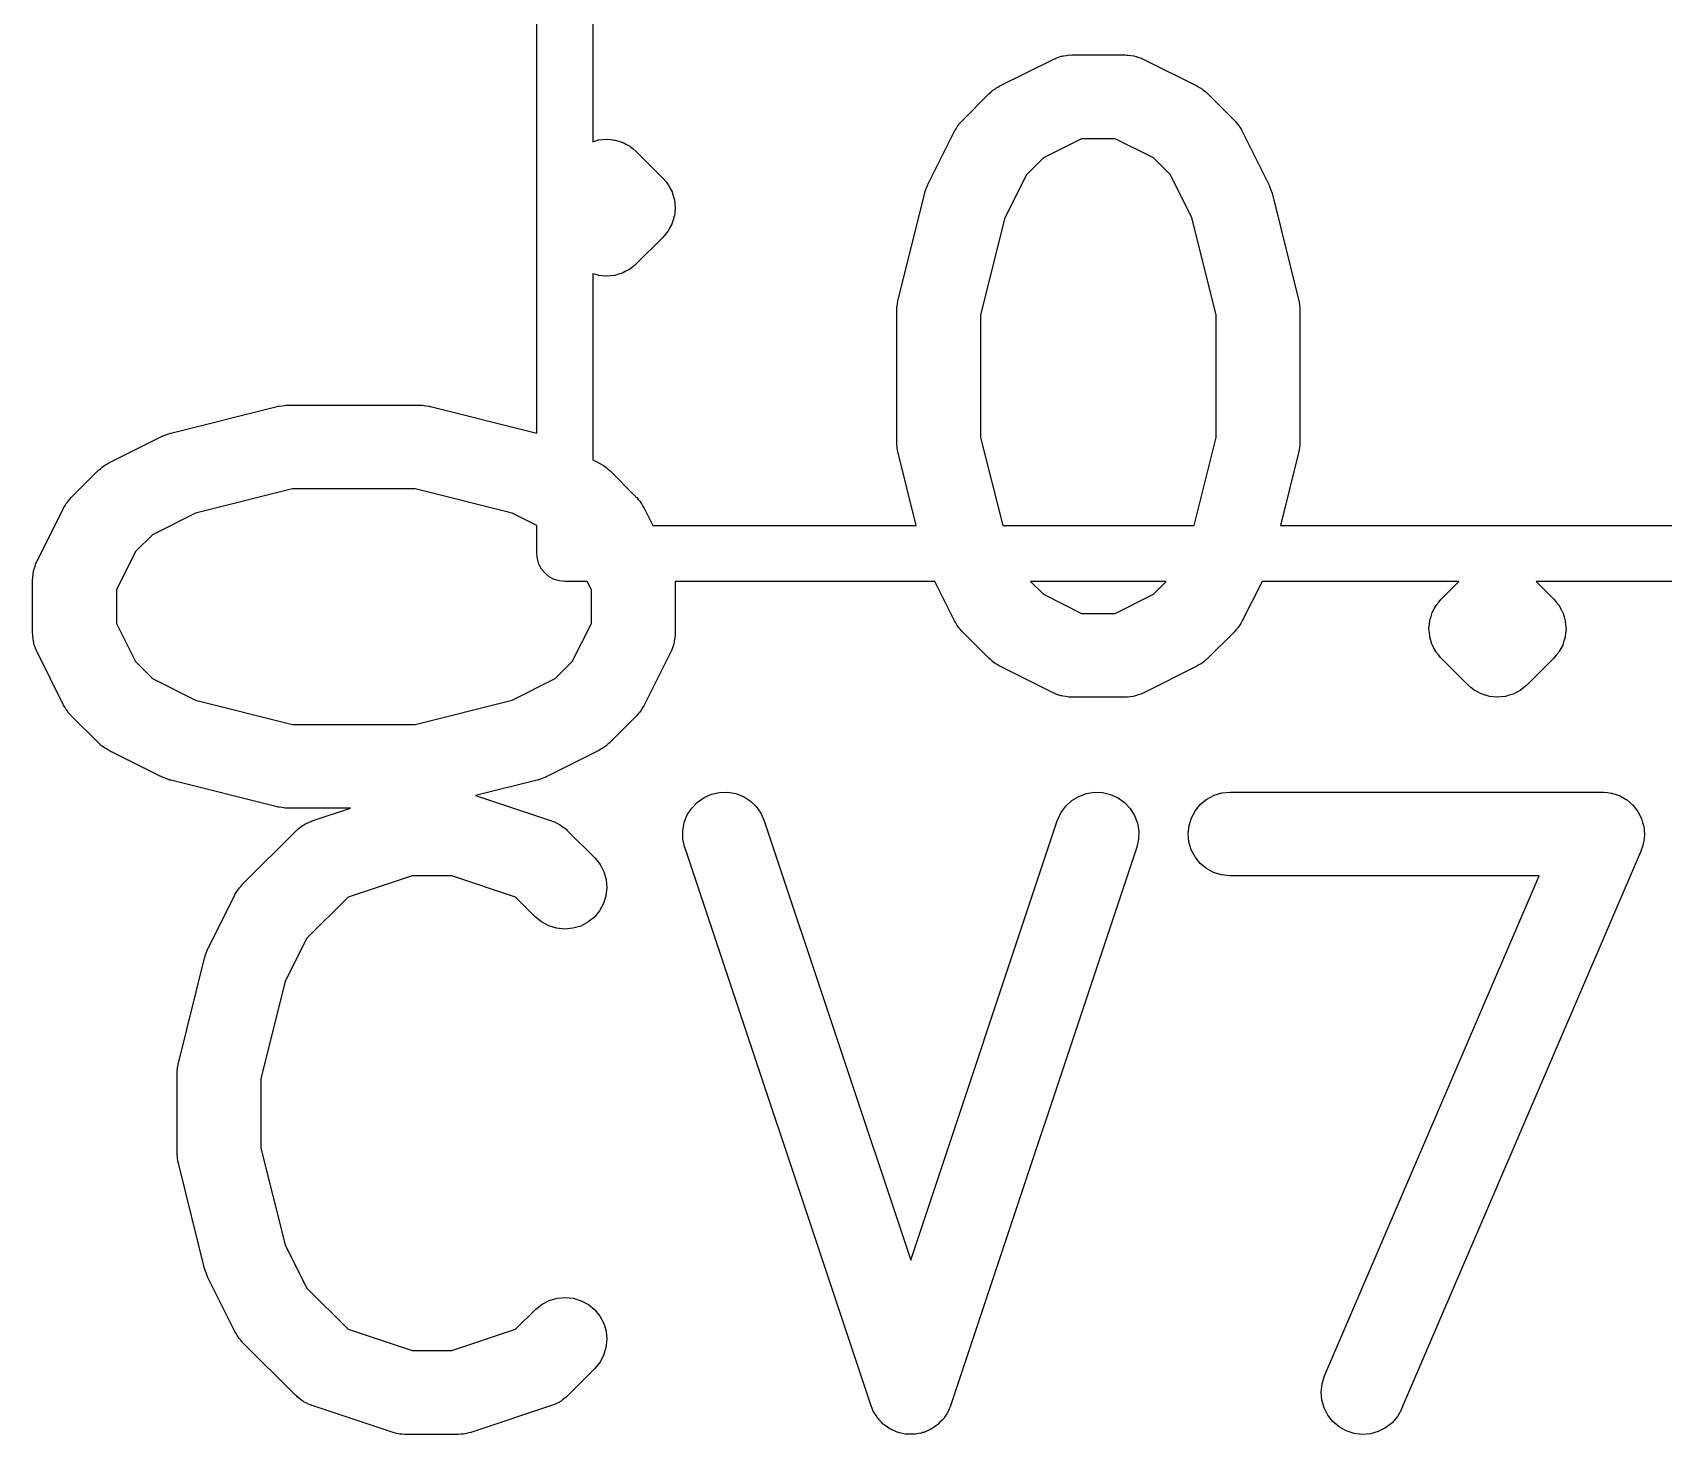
# Model space of a CAD drawing. Extents: x 39.2 to 71.6, y -130.1 to -60.
# Drawn here: x 46.547 to 49.466, y -82.577 to -80.067 of the extents above; entities that cross this region are included whole.
import ezdxf

# ---------------------------------------------------------------- set-up
doc = ezdxf.new("R2010")
doc.units = 0
doc.layers.add('BLACK', color=7, linetype='CONTINUOUS')

msp = doc.modelspace()

# ---------------------------------------------------------------- linework, layer by layer
at = {"layer": 'BLACK', "linetype": 'CONTINUOUS'}
for p, q in [((47.45, -80.7844), (47.45, -79.7417)), ((47.55, -79.9709), (47.55, -80.2628)), ((48.3745, -80.1148), (48.3766, -80.1141)), ((48.3766, -80.1141), (48.3786, -80.113)), ((48.3786, -80.113), (48.3835, -80.1116)), ((48.3835, -80.1116), (48.3883, -80.1098)), ((48.3883, -80.1098), (48.3905, -80.1094)), ((48.3905, -80.1094), (48.3926, -80.1088)), ((48.3926, -80.1088), (48.3977, -80.1083)), ((48.3977, -80.1083), (48.4027, -80.1075)), ((48.4027, -80.1075), (48.4049, -80.1076)), ((48.4049, -80.1076), (48.4071, -80.1074)), ((48.4071, -80.1074), (48.5024, -80.1074)), ((48.5024, -80.1074), (48.5034, -80.1074)), ((48.5034, -80.1074), (48.5056, -80.1076)), ((48.5056, -80.1076), (48.5078, -80.1076)), ((48.5078, -80.1076), (48.5129, -80.1084)), ((48.5129, -80.1084), (48.518, -80.109)), ((48.518, -80.109), (48.5201, -80.1097)), ((48.5201, -80.1097), (48.5223, -80.1101)), ((48.5223, -80.1101), (48.527, -80.1119)), ((48.527, -80.1119), (48.5319, -80.1134)), ((48.5319, -80.1134), (48.5339, -80.1145)), ((48.2784, -80.1629), (48.3736, -80.1153)), ((48.3736, -80.1153), (48.3745, -80.1148)), ((48.5339, -80.1145), (48.5359, -80.1153)), ((48.5359, -80.1153), (48.6312, -80.1629)), ((48.2629, -80.1736), (48.266, -80.1707)), ((48.266, -80.1707), (48.2686, -80.169)), ((48.2686, -80.169), (48.2711, -80.1671)), ((48.2711, -80.1671), (48.2748, -80.1652)), ((48.2748, -80.1652), (48.2784, -80.1629)), ((48.6312, -80.1629), (48.6321, -80.1634)), ((48.6321, -80.1634), (48.6356, -80.1657)), ((48.6356, -80.1657), (48.6393, -80.1677)), ((48.6393, -80.1677), (48.6418, -80.1697)), ((48.6418, -80.1697), (48.6444, -80.1714)), ((48.6444, -80.1714), (48.6474, -80.1743)), ((48.2113, -80.2246), (48.2589, -80.177)), ((48.2589, -80.177), (48.2596, -80.1762)), ((48.2596, -80.1762), (48.2629, -80.1736)), ((48.6474, -80.1743), (48.6507, -80.177)), ((48.6507, -80.177), (48.6983, -80.2246)), ((48.2039, -80.2335), (48.2056, -80.2309)), ((48.2056, -80.2309), (48.2086, -80.2278)), ((48.2086, -80.2278), (48.2113, -80.2246)), ((48.6983, -80.2246), (48.699, -80.2253)), ((48.699, -80.2253), (48.7016, -80.2286)), ((48.7016, -80.2286), (48.7045, -80.2317)), ((47.5537, -80.2617), (47.5604, -80.2597)), ((47.5604, -80.2597), (47.5607, -80.2597)), ((47.5607, -80.2597), (47.561, -80.2596)), ((47.561, -80.2596), (47.568, -80.259)), ((47.568, -80.259), (47.575, -80.2583)), ((47.575, -80.2583), (47.5753, -80.2584)), ((47.5753, -80.2584), (47.5755, -80.2583)), ((47.5755, -80.2583), (47.5824, -80.2591)), ((47.5824, -80.2591), (47.5896, -80.2598)), ((47.5896, -80.2598), (47.5898, -80.2599)), ((47.5898, -80.2599), (47.5901, -80.2599)), ((47.5901, -80.2599), (47.5967, -80.262)), ((48.1496, -80.3393), (48.1972, -80.2441)), ((48.1972, -80.2441), (48.1977, -80.2431)), ((48.1977, -80.2431), (48.2, -80.2396)), ((48.2, -80.2396), (48.202, -80.2359)), ((48.202, -80.2359), (48.2039, -80.2335)), ((48.4248, -80.2574), (48.3563, -80.2916)), ((48.4847, -80.2574), (48.4248, -80.2574)), ((48.5532, -80.2916), (48.4847, -80.2574)), ((48.7045, -80.2317), (48.7062, -80.2343)), ((48.7062, -80.2343), (48.7081, -80.2368)), ((48.7081, -80.2368), (48.7101, -80.2405)), ((48.7101, -80.2405), (48.7123, -80.2441)), ((48.7123, -80.2441), (48.7599, -80.3393)), ((47.55, -80.2628), (47.5537, -80.2617)), ((47.5967, -80.262), (47.6036, -80.2641)), ((47.6036, -80.2641), (47.6038, -80.2642)), ((47.6038, -80.2642), (47.6041, -80.2643)), ((47.6041, -80.2643), (47.6102, -80.2676)), ((47.6102, -80.2676), (47.6165, -80.271)), ((47.6165, -80.271), (47.6167, -80.2712)), ((47.6167, -80.2712), (47.6169, -80.2713)), ((47.6169, -80.2713), (47.6223, -80.2758)), ((47.6223, -80.2758), (47.6278, -80.2803)), ((47.6278, -80.2803), (47.6754, -80.3279)), ((48.3563, -80.2916), (48.3259, -80.322)), ((48.5836, -80.322), (48.5532, -80.2916)), ((47.6754, -80.3279), (47.6758, -80.3283)), ((47.6758, -80.3283), (47.6758, -80.3283)), ((47.6758, -80.3283), (47.6758, -80.3283)), ((47.6758, -80.3283), (47.676, -80.3285)), ((47.676, -80.3285), (47.676, -80.3285)), ((47.676, -80.3285), (47.676, -80.3285)), ((47.676, -80.3285), (47.6761, -80.3287)), ((47.6761, -80.3287), (47.6806, -80.3342)), ((47.6806, -80.3342), (47.685, -80.3397)), ((47.685, -80.3397), (47.6851, -80.3398)), ((47.6851, -80.3398), (47.6851, -80.3399)), ((47.6851, -80.3399), (47.6852, -80.34)), ((47.6852, -80.34), (47.6853, -80.3401)), ((47.6853, -80.3401), (47.6885, -80.3464)), ((47.6885, -80.3464), (47.6918, -80.3526)), ((48.1443, -80.353), (48.1468, -80.3465)), ((48.1468, -80.3465), (48.1493, -80.3399)), ((48.1493, -80.3399), (48.1495, -80.3396)), ((48.1495, -80.3396), (48.1496, -80.3393)), ((48.3259, -80.322), (48.2874, -80.399)), ((48.6221, -80.399), (48.5836, -80.322)), ((48.7599, -80.3393), (48.7604, -80.3403)), ((48.7604, -80.3403), (48.7605, -80.3406)), ((48.7605, -80.3406), (48.7607, -80.3409)), ((48.7607, -80.3409), (48.7631, -80.3475)), ((48.7631, -80.3475), (48.7654, -80.354)), ((47.6918, -80.3526), (47.6919, -80.3527)), ((47.6919, -80.3527), (47.6919, -80.3529)), ((47.6919, -80.3529), (47.692, -80.353)), ((47.692, -80.353), (47.692, -80.3531)), ((47.692, -80.3531), (47.694, -80.3599)), ((47.694, -80.3599), (47.696, -80.3666)), ((47.696, -80.3666), (47.696, -80.3668)), ((47.696, -80.3668), (47.6961, -80.3669)), ((47.6961, -80.3669), (47.6961, -80.367)), ((47.6961, -80.367), (47.6961, -80.3672)), ((47.6961, -80.3672), (47.6967, -80.3742)), ((47.6967, -80.3742), (47.6974, -80.3812)), ((48.0963, -80.5451), (48.1439, -80.3547)), ((48.1439, -80.3547), (48.1442, -80.3537)), ((48.1442, -80.3537), (48.1443, -80.3533)), ((48.1443, -80.3533), (48.1443, -80.353)), ((48.7654, -80.354), (48.7655, -80.3543)), ((48.7655, -80.3543), (48.7656, -80.3547)), ((48.7656, -80.3547), (48.8132, -80.5451)), ((47.6937, -80.403), (47.6916, -80.4098)), ((47.6958, -80.3963), (47.6937, -80.4029)), ((47.6937, -80.4029), (47.6937, -80.403)), ((47.6959, -80.3959), (47.6958, -80.396)), ((47.6958, -80.396), (47.6958, -80.3962)), ((47.6958, -80.3962), (47.6958, -80.3963)), ((47.6966, -80.3886), (47.6959, -80.3958)), ((47.6959, -80.3958), (47.6959, -80.3959)), ((47.6974, -80.3817), (47.6966, -80.3886)), ((47.6974, -80.3812), (47.6974, -80.3813)), ((47.6974, -80.3813), (47.6974, -80.3815)), ((47.6974, -80.3815), (47.6974, -80.3816)), ((47.6974, -80.3816), (47.6974, -80.3817)), ((48.2874, -80.399), (48.244, -80.5726)), ((48.6655, -80.5726), (48.6221, -80.399)), ((47.6754, -80.434), (47.6278, -80.4816)), ((47.6799, -80.4285), (47.6754, -80.434)), ((47.6844, -80.4231), (47.6799, -80.4285)), ((47.6845, -80.423), (47.6844, -80.4231)), ((47.6846, -80.4229), (47.6845, -80.423)), ((47.6847, -80.4227), (47.6846, -80.4228)), ((47.6846, -80.4228), (47.6846, -80.4229)), ((47.6881, -80.4164), (47.6847, -80.4227)), ((47.6914, -80.4103), (47.6881, -80.4164)), ((47.6915, -80.4101), (47.6914, -80.4103)), ((47.6916, -80.4099), (47.6915, -80.41)), ((47.6915, -80.41), (47.6915, -80.4101)), ((47.6916, -80.4098), (47.6916, -80.4099)), ((47.6156, -80.4915), (47.6093, -80.4947)), ((47.6158, -80.4913), (47.6156, -80.4915)), ((47.616, -80.4912), (47.6158, -80.4913)), ((47.6215, -80.4868), (47.616, -80.4912)), ((47.627, -80.4823), (47.6215, -80.4868)), ((47.6274, -80.482), (47.627, -80.4823)), ((47.6278, -80.4816), (47.6274, -80.482)), ((47.6274, -80.482), (47.6274, -80.482)), ((47.6274, -80.482), (47.6274, -80.482)), ((47.5526, -80.4999), (47.55, -80.4991)), ((47.55, -80.4991), (47.55, -80.8323)), ((47.5594, -80.502), (47.5526, -80.4999)), ((47.5597, -80.502), (47.5594, -80.502)), ((47.5599, -80.5021), (47.5597, -80.502)), ((47.567, -80.5028), (47.5599, -80.5021)), ((47.574, -80.5036), (47.567, -80.5028)), ((47.5742, -80.5035), (47.574, -80.5036)), ((47.5745, -80.5036), (47.5742, -80.5035)), ((47.5815, -80.5029), (47.5745, -80.5036)), ((47.5886, -80.5023), (47.5815, -80.5029)), ((47.5888, -80.5022), (47.5886, -80.5023)), ((47.5891, -80.5022), (47.5888, -80.5022)), ((47.5957, -80.5002), (47.5891, -80.5022)), ((47.6026, -80.4982), (47.5957, -80.5002)), ((47.6028, -80.4981), (47.6026, -80.4982)), ((47.6031, -80.498), (47.6028, -80.4981)), ((47.6093, -80.4947), (47.6031, -80.498)), ((48.095, -80.5537), (48.0957, -80.5477)), ((48.0957, -80.5477), (48.0961, -80.5465)), ((48.0961, -80.5465), (48.0963, -80.5451)), ((48.8132, -80.5451), (48.8135, -80.5462)), ((48.8135, -80.5462), (48.8137, -80.5475)), ((48.8137, -80.5475), (48.814, -80.5488)), ((48.814, -80.5488), (48.8146, -80.5547)), ((48.094, -80.5633), (48.0941, -80.5623)), ((48.094, -80.8014), (48.094, -80.5633)), ((48.0941, -80.5596), (48.095, -80.5537)), ((48.0942, -80.561), (48.0941, -80.5596)), ((48.0941, -80.5623), (48.0942, -80.561)), ((48.244, -80.5726), (48.244, -80.7922)), ((48.6655, -80.7922), (48.6655, -80.5726)), ((48.8146, -80.5547), (48.8154, -80.5607)), ((48.8154, -80.5607), (48.8153, -80.562)), ((48.8153, -80.562), (48.8155, -80.5633)), ((48.8155, -80.5633), (48.8155, -80.8014)), ((46.7947, -80.7844), (46.9851, -80.7368)), ((46.9851, -80.7368), (46.9862, -80.7365)), ((46.9862, -80.7365), (46.9875, -80.7363)), ((46.9875, -80.7363), (46.9888, -80.736)), ((46.9888, -80.736), (46.9947, -80.7354)), ((46.9947, -80.7354), (47.0007, -80.7346)), ((47.0007, -80.7346), (47.002, -80.7347)), ((47.002, -80.7347), (47.0033, -80.7345)), ((47.0033, -80.7345), (47.2414, -80.7345)), ((47.2414, -80.7345), (47.2425, -80.7345)), ((47.2425, -80.7345), (47.2438, -80.7347)), ((47.2438, -80.7347), (47.2451, -80.7346)), ((47.2451, -80.7346), (47.2511, -80.7355)), ((47.2511, -80.7355), (47.257, -80.7362)), ((47.257, -80.7362), (47.2583, -80.7366)), ((47.2583, -80.7366), (47.2596, -80.7368)), ((47.2596, -80.7368), (47.45, -80.7844)), ((46.7875, -80.7869), (46.794, -80.7846)), ((46.794, -80.7846), (46.7943, -80.7845)), ((46.7943, -80.7845), (46.7947, -80.7844)), ((46.6841, -80.8377), (46.7793, -80.7901)), ((46.7793, -80.7901), (46.7803, -80.7896)), ((46.7803, -80.7896), (46.7806, -80.7895)), ((46.7806, -80.7895), (46.7809, -80.7893)), ((46.7809, -80.7893), (46.7875, -80.7869)), ((48.0942, -80.8028), (48.094, -80.8014)), ((48.0941, -80.8041), (48.0942, -80.8028)), ((48.0949, -80.81), (48.0941, -80.8041)), ((48.0955, -80.816), (48.0949, -80.81)), ((48.244, -80.7922), (48.2835, -80.95)), ((48.626, -80.95), (48.6655, -80.7922)), ((48.8145, -80.8111), (48.8138, -80.817)), ((48.8154, -80.8051), (48.8145, -80.8111)), ((48.8155, -80.8025), (48.8153, -80.8038)), ((48.8153, -80.8038), (48.8154, -80.8051)), ((48.8155, -80.8014), (48.8155, -80.8025)), ((46.6717, -80.8455), (46.6743, -80.8438)), ((46.6743, -80.8438), (46.6768, -80.8419)), ((46.6768, -80.8419), (46.6805, -80.8399)), ((46.6805, -80.8399), (46.6841, -80.8377)), ((47.55, -80.8323), (47.5607, -80.8377)), ((47.5607, -80.8377), (47.5616, -80.8382)), ((47.5616, -80.8382), (47.5652, -80.8404)), ((47.5652, -80.8404), (47.5689, -80.8424)), ((47.5689, -80.8424), (47.5713, -80.8444)), ((48.0959, -80.8173), (48.0955, -80.816)), ((48.096, -80.8186), (48.0959, -80.8173)), ((48.0963, -80.8196), (48.096, -80.8186)), ((48.1289, -80.95), (48.0963, -80.8196)), ((48.8132, -80.8196), (48.7806, -80.95)), ((48.8134, -80.8183), (48.8132, -80.8196)), ((48.8138, -80.817), (48.8134, -80.8183)), ((46.617, -80.8993), (46.6646, -80.8517)), ((46.6646, -80.8517), (46.6653, -80.851)), ((46.6653, -80.851), (46.6686, -80.8484)), ((46.6686, -80.8484), (46.6717, -80.8455)), ((47.5713, -80.8444), (47.5739, -80.8461)), ((47.5739, -80.8461), (47.5769, -80.8491)), ((47.5769, -80.8491), (47.5802, -80.8517)), ((47.5802, -80.8517), (47.6278, -80.8993)), ((46.6143, -80.9026), (46.617, -80.8993)), ((47.0126, -80.8845), (46.839, -80.9279)), ((47.2322, -80.8845), (47.0126, -80.8845)), ((47.4057, -80.9279), (47.2322, -80.8845)), ((47.6278, -80.8993), (47.6285, -80.9001)), ((47.6285, -80.9001), (47.6312, -80.9034)), ((46.5553, -81.0141), (46.6029, -80.9188)), ((46.6029, -80.9188), (46.6034, -80.9179)), ((46.6034, -80.9179), (46.6057, -80.9144)), ((46.6057, -80.9144), (46.6077, -80.9107)), ((46.6077, -80.9107), (46.6097, -80.9082)), ((46.6097, -80.9082), (46.6114, -80.9056)), ((46.6114, -80.9056), (46.6143, -80.9026)), ((46.839, -80.9279), (46.762, -80.9664)), ((47.45, -80.95), (47.4057, -80.9279)), ((47.6312, -80.9034), (47.6341, -80.9064)), ((47.6341, -80.9064), (47.6357, -80.9091)), ((47.6357, -80.9091), (47.6377, -80.9115)), ((47.6377, -80.9115), (47.6396, -80.9153)), ((47.6396, -80.9153), (47.6418, -80.9188)), ((47.6418, -80.9188), (47.6574, -80.95)), ((47.45, -80.9976), (47.45, -80.95)), ((47.6574, -80.95), (48.1289, -80.95)), ((48.2835, -80.95), (48.626, -80.95)), ((48.7806, -80.95), (49.8083, -80.95)), ((46.762, -80.9664), (46.7316, -80.9968)), ((46.5519, -81.0229), (46.5534, -81.0181)), ((46.5534, -81.0181), (46.5545, -81.0161)), ((46.5545, -81.0161), (46.5553, -81.0141)), ((46.7316, -80.9968), (46.6974, -81.0653)), ((47.4498, -81), (47.45, -80.9976)), ((47.4507, -81.0098), (47.4498, -81)), ((47.4536, -81.0192), (47.4507, -81.0098)), ((46.5474, -81.0466), (46.5476, -81.0444)), ((46.5474, -81.0476), (46.5474, -81.0466)), ((46.5474, -81.1429), (46.5474, -81.0476)), ((46.5476, -81.0422), (46.5484, -81.0371)), ((46.5476, -81.0444), (46.5476, -81.0422)), ((46.5484, -81.0371), (46.549, -81.032)), ((46.549, -81.032), (46.5497, -81.0299)), ((46.5497, -81.0299), (46.5501, -81.0277)), ((46.5501, -81.0277), (46.5519, -81.0229)), ((47.4582, -81.0279), (47.4536, -81.0192)), ((47.4645, -81.0355), (47.4582, -81.0279)), ((47.4721, -81.0418), (47.4645, -81.0355)), ((47.4808, -81.0464), (47.4721, -81.0418)), ((47.4902, -81.0493), (47.4808, -81.0464)), ((46.6974, -81.0653), (46.6974, -81.1252)), ((47.5, -81.0502), (47.4902, -81.0493)), ((47.5024, -81.05), (47.5, -81.0502)), ((47.5397, -81.05), (47.5024, -81.05)), ((47.5474, -81.0653), (47.5397, -81.05)), ((47.5474, -81.1252), (47.5474, -81.0653)), ((48.1619, -81.05), (47.6974, -81.05)), ((47.6974, -81.05), (47.6974, -81.1429)), ((48.1972, -81.1207), (48.1619, -81.05)), ((48.3332, -81.05), (48.3563, -81.0731)), ((48.5763, -81.05), (48.3332, -81.05)), ((48.3563, -81.0731), (48.4248, -81.1074)), ((48.4847, -81.1074), (48.5532, -81.0731)), ((48.5532, -81.0731), (48.5763, -81.05)), ((48.7477, -81.05), (48.7123, -81.1207)), ((49.1001, -81.05), (48.7477, -81.05)), ((49.0684, -81.0817), (49.1001, -81.05)), ((49.8083, -81.05), (49.238, -81.05)), ((49.238, -81.05), (49.2697, -81.0817)), ((49.0501, -81.1127), (49.0522, -81.1059)), ((49.0522, -81.1059), (49.0523, -81.1057)), ((49.0523, -81.1057), (49.0524, -81.1055)), ((49.0524, -81.1055), (49.0558, -81.0992)), ((49.0558, -81.0992), (49.0591, -81.093)), ((49.0591, -81.093), (49.0593, -81.0928)), ((49.0593, -81.0928), (49.0594, -81.0926)), ((49.0594, -81.0926), (49.0639, -81.0871)), ((49.0639, -81.0871), (49.0684, -81.0817)), ((49.2697, -81.0817), (49.2701, -81.0821)), ((49.2701, -81.0821), (49.2701, -81.0821)), ((49.2701, -81.0821), (49.2701, -81.0821)), ((49.2701, -81.0821), (49.2704, -81.0825)), ((49.2704, -81.0825), (49.2749, -81.088)), ((49.2749, -81.088), (49.2793, -81.0935)), ((49.2793, -81.0935), (49.2794, -81.0937)), ((49.2794, -81.0937), (49.2796, -81.0939)), ((49.2796, -81.0939), (49.2828, -81.1002)), ((49.2828, -81.1002), (49.2861, -81.1064)), ((49.2861, -81.1064), (49.2862, -81.1067)), ((46.6974, -81.1252), (46.7316, -81.1937)), ((47.5131, -81.1937), (47.5474, -81.1252)), ((48.1994, -81.1243), (48.1972, -81.1207)), ((48.2014, -81.128), (48.1994, -81.1243)), ((48.2033, -81.1304), (48.2014, -81.128)), ((48.205, -81.1331), (48.2033, -81.1304)), ((48.2079, -81.1361), (48.205, -81.1331)), ((48.4248, -81.1074), (48.4847, -81.1074)), ((48.7039, -81.1339), (48.7009, -81.1369)), ((48.7056, -81.1313), (48.7039, -81.1339)), ((48.7076, -81.1289), (48.7056, -81.1313)), ((48.7096, -81.1252), (48.7076, -81.1289)), ((48.7118, -81.1216), (48.7096, -81.1252)), ((48.7123, -81.1207), (48.7118, -81.1216)), ((49.0464, -81.134), (49.0472, -81.1269)), ((49.0465, -81.1342), (49.0464, -81.134)), ((49.0464, -81.1345), (49.0465, -81.1342)), ((49.0471, -81.1415), (49.0464, -81.1345)), ((49.0472, -81.1269), (49.0479, -81.1199)), ((49.0479, -81.1199), (49.048, -81.1197)), ((49.048, -81.1194), (49.0501, -81.1127)), ((49.048, -81.1197), (49.048, -81.1194)), ((49.2862, -81.1067), (49.2863, -81.1069)), ((49.2863, -81.1069), (49.2883, -81.1137)), ((49.2883, -81.1137), (49.2903, -81.1204)), ((49.2903, -81.1204), (49.2903, -81.1207)), ((49.2903, -81.1207), (49.2904, -81.121)), ((49.2904, -81.121), (49.291, -81.128)), ((49.2917, -81.1355), (49.2909, -81.1424)), ((49.291, -81.128), (49.2917, -81.135)), ((49.2917, -81.135), (49.2916, -81.1353)), ((49.2916, -81.1353), (49.2917, -81.1355)), ((46.5476, -81.1451), (46.5474, -81.1429)), ((46.5475, -81.1473), (46.5476, -81.1451)), ((46.5483, -81.1523), (46.5475, -81.1473)), ((46.5488, -81.1574), (46.5483, -81.1523)), ((46.5494, -81.1595), (46.5488, -81.1574)), ((46.5498, -81.1617), (46.5494, -81.1595)), ((46.5516, -81.1665), (46.5498, -81.1617)), ((47.6947, -81.1627), (47.6929, -81.1675)), ((47.6951, -81.1605), (47.6947, -81.1627)), ((47.6957, -81.1585), (47.6951, -81.1605)), ((47.6963, -81.1534), (47.6957, -81.1585)), ((47.6972, -81.1483), (47.6963, -81.1534)), ((47.6974, -81.1439), (47.6971, -81.1461)), ((47.6971, -81.1461), (47.6972, -81.1483)), ((47.6974, -81.1429), (47.6974, -81.1439)), ((48.2105, -81.1394), (48.2079, -81.1361)), ((48.2113, -81.1402), (48.2105, -81.1394)), ((48.2589, -81.1878), (48.2113, -81.1402)), ((48.6983, -81.1402), (48.6507, -81.1878)), ((48.7009, -81.1369), (48.6983, -81.1402)), ((49.0477, -81.1486), (49.0471, -81.1415)), ((49.0478, -81.1488), (49.0477, -81.1486)), ((49.0478, -81.1491), (49.0478, -81.1488)), ((49.0498, -81.1558), (49.0478, -81.1491)), ((49.0518, -81.1626), (49.0498, -81.1558)), ((49.0519, -81.1628), (49.0518, -81.1626)), ((49.052, -81.1631), (49.0519, -81.1628)), ((49.0553, -81.1694), (49.052, -81.1631)), ((49.2857, -81.1641), (49.2823, -81.1702)), ((49.2858, -81.1638), (49.2857, -81.1641)), ((49.2859, -81.1636), (49.2858, -81.1638)), ((49.288, -81.1567), (49.2859, -81.1636)), ((49.2901, -81.1501), (49.288, -81.1567)), ((49.2902, -81.1496), (49.2901, -81.1498)), ((49.2901, -81.1498), (49.2901, -81.1501)), ((49.2909, -81.1424), (49.2902, -81.1496)), ((46.553, -81.1714), (46.5516, -81.1665)), ((46.5541, -81.1734), (46.553, -81.1714)), ((46.5548, -81.1755), (46.5541, -81.1734)), ((46.5553, -81.1764), (46.5548, -81.1755)), ((46.6029, -81.2716), (46.5553, -81.1764)), ((46.7316, -81.1937), (46.762, -81.2241)), ((47.4827, -81.2241), (47.5131, -81.1937)), ((47.6895, -81.1764), (47.6418, -81.2716)), ((47.6903, -81.1743), (47.6895, -81.1764)), ((47.6913, -81.1724), (47.6903, -81.1743)), ((47.6929, -81.1675), (47.6913, -81.1724)), ((48.2621, -81.1905), (48.2589, -81.1878)), ((48.2651, -81.1934), (48.2621, -81.1905)), ((48.2678, -81.1951), (48.2651, -81.1934)), ((48.6466, -81.1912), (48.6436, -81.1941)), ((48.6499, -81.1885), (48.6466, -81.1912)), ((48.6507, -81.1878), (48.6499, -81.1885)), ((49.0585, -81.1756), (49.0553, -81.1694)), ((49.0587, -81.1758), (49.0585, -81.1756)), ((49.0588, -81.176), (49.0587, -81.1758)), ((49.0632, -81.1815), (49.0588, -81.176)), ((49.0677, -81.187), (49.0632, -81.1815)), ((49.068, -81.1874), (49.0677, -81.187)), ((49.0684, -81.1878), (49.068, -81.1874)), ((49.068, -81.1874), (49.068, -81.1874)), ((49.068, -81.1874), (49.068, -81.1874)), ((49.116, -81.2354), (49.0684, -81.1878)), ((49.2697, -81.1878), (49.2221, -81.2354)), ((49.2742, -81.1823), (49.2697, -81.1878)), ((49.2787, -81.1769), (49.2742, -81.1823)), ((49.2788, -81.1767), (49.2787, -81.1769)), ((49.279, -81.1765), (49.2788, -81.1767)), ((49.2823, -81.1702), (49.279, -81.1765)), ((48.2702, -81.1971), (48.2678, -81.1951)), ((48.2739, -81.1991), (48.2702, -81.1971)), ((48.2774, -81.2014), (48.2739, -81.1991)), ((48.2784, -81.2018), (48.2774, -81.2014)), ((48.3736, -81.2495), (48.2784, -81.2018)), ((48.6312, -81.2018), (48.5359, -81.2495)), ((48.6347, -81.1996), (48.6312, -81.2018)), ((48.6385, -81.1977), (48.6347, -81.1996)), ((48.6409, -81.1957), (48.6385, -81.1977)), ((48.6436, -81.1941), (48.6409, -81.1957)), ((46.762, -81.2241), (46.839, -81.2626)), ((47.4057, -81.2626), (47.4827, -81.2241)), ((48.3757, -81.2503), (48.3736, -81.2495)), ((48.3776, -81.2513), (48.3757, -81.2503)), ((48.3825, -81.2529), (48.3776, -81.2513)), ((48.531, -81.2517), (48.5261, -81.2532)), ((48.5329, -81.2507), (48.531, -81.2517)), ((48.535, -81.2499), (48.5329, -81.2507)), ((48.5359, -81.2495), (48.535, -81.2499)), ((49.1215, -81.2399), (49.116, -81.2354)), ((49.1269, -81.2444), (49.1215, -81.2399)), ((49.127, -81.2445), (49.1269, -81.2444)), ((49.1271, -81.2446), (49.127, -81.2445)), ((49.1272, -81.2446), (49.1271, -81.2446)), ((49.1273, -81.2447), (49.1272, -81.2446)), ((49.1335, -81.248), (49.1273, -81.2447)), ((49.1397, -81.2514), (49.1335, -81.248)), ((49.1399, -81.2515), (49.1397, -81.2514)), ((49.14, -81.2515), (49.1399, -81.2515)), ((49.1401, -81.2516), (49.14, -81.2515)), ((49.1402, -81.2516), (49.1401, -81.2516)), ((49.1469, -81.2537), (49.1402, -81.2516)), ((49.1969, -81.252), (49.19, -81.254)), ((49.197, -81.252), (49.1969, -81.252)), ((49.1971, -81.2519), (49.197, -81.252)), ((49.1973, -81.2519), (49.1971, -81.2519)), ((49.1974, -81.2518), (49.1973, -81.2519)), ((49.2036, -81.2486), (49.1974, -81.2518)), ((49.2099, -81.2453), (49.2036, -81.2486)), ((49.21, -81.2452), (49.2099, -81.2453)), ((49.2101, -81.2451), (49.21, -81.2452)), ((49.2102, -81.2451), (49.2101, -81.2451)), ((49.2103, -81.245), (49.2102, -81.2451)), ((49.2158, -81.2406), (49.2103, -81.245)), ((49.2213, -81.2361), (49.2158, -81.2406)), ((49.2215, -81.236), (49.2213, -81.2361)), ((49.2217, -81.2358), (49.2215, -81.236)), ((49.2215, -81.236), (49.2215, -81.236)), ((49.2215, -81.236), (49.2215, -81.236)), ((49.2221, -81.2354), (49.2217, -81.2358)), ((49.2217, -81.2358), (49.2217, -81.2358)), ((49.2217, -81.2358), (49.2217, -81.2358)), ((46.6052, -81.2752), (46.6029, -81.2716)), ((46.6071, -81.2789), (46.6052, -81.2752)), ((46.609, -81.2814), (46.6071, -81.2789)), ((46.6107, -81.284), (46.609, -81.2814)), ((46.839, -81.2626), (47.0126, -81.306)), ((47.2322, -81.306), (47.4057, -81.2626)), ((47.6371, -81.2798), (47.6351, -81.2822)), ((47.6391, -81.2761), (47.6371, -81.2798)), ((47.6414, -81.2726), (47.6391, -81.2761)), ((47.6418, -81.2716), (47.6414, -81.2726)), ((48.3873, -81.2547), (48.3825, -81.2529)), ((48.3895, -81.2551), (48.3873, -81.2547)), ((48.3915, -81.2557), (48.3895, -81.2551)), ((48.3966, -81.2563), (48.3915, -81.2557)), ((48.4017, -81.2572), (48.3966, -81.2563)), ((48.4039, -81.2571), (48.4017, -81.2572)), ((48.4061, -81.2574), (48.4039, -81.2571)), ((48.4071, -81.2574), (48.4061, -81.2574)), ((48.5024, -81.2574), (48.4071, -81.2574)), ((48.5046, -81.2572), (48.5024, -81.2574)), ((48.5068, -81.2573), (48.5046, -81.2572)), ((48.5118, -81.2565), (48.5068, -81.2573)), ((48.5169, -81.256), (48.5118, -81.2565)), ((48.5191, -81.2553), (48.5169, -81.256)), ((48.5212, -81.255), (48.5191, -81.2553)), ((48.5261, -81.2532), (48.5212, -81.255)), ((49.1537, -81.2558), (49.1469, -81.2537)), ((49.1538, -81.2558), (49.1537, -81.2558)), ((49.154, -81.2558), (49.1538, -81.2558)), ((49.1541, -81.2559), (49.154, -81.2558)), ((49.1542, -81.2559), (49.1541, -81.2559)), ((49.1613, -81.2566), (49.1542, -81.2559)), ((49.1683, -81.2574), (49.1613, -81.2566)), ((49.1684, -81.2574), (49.1683, -81.2574)), ((49.1685, -81.2574), (49.1684, -81.2574)), ((49.1687, -81.2574), (49.1685, -81.2574)), ((49.1688, -81.2574), (49.1687, -81.2574)), ((49.1758, -81.2567), (49.1688, -81.2574)), ((49.1828, -81.2561), (49.1758, -81.2567)), ((49.183, -81.2561), (49.1828, -81.2561)), ((49.1831, -81.2561), (49.183, -81.2561)), ((49.1832, -81.256), (49.1831, -81.2561)), ((49.1834, -81.256), (49.1832, -81.256)), ((49.19, -81.254), (49.1834, -81.256)), ((46.6136, -81.2871), (46.6107, -81.284)), ((46.6162, -81.2904), (46.6136, -81.2871)), ((46.617, -81.2911), (46.6162, -81.2904)), ((46.6646, -81.3387), (46.617, -81.2911)), ((47.0126, -81.306), (47.2322, -81.306)), ((47.6278, -81.2911), (47.5802, -81.3387)), ((47.6305, -81.2879), (47.6278, -81.2911)), ((47.6334, -81.2848), (47.6305, -81.2879)), ((47.6351, -81.2822), (47.6334, -81.2848)), ((46.6678, -81.3414), (46.6646, -81.3387)), ((47.5794, -81.3395), (47.5761, -81.3421)), ((47.5802, -81.3387), (47.5794, -81.3395)), ((46.6709, -81.3444), (46.6678, -81.3414)), ((46.6735, -81.3461), (46.6709, -81.3444)), ((46.6759, -81.348), (46.6735, -81.3461)), ((46.6796, -81.35), (46.6759, -81.348)), ((46.6831, -81.3523), (46.6796, -81.35)), ((46.6841, -81.3528), (46.6831, -81.3523)), ((46.7793, -81.4004), (46.6841, -81.3528)), ((47.5607, -81.3528), (47.4654, -81.4004)), ((47.5643, -81.3506), (47.5607, -81.3528)), ((47.568, -81.3486), (47.5643, -81.3506)), ((47.5704, -81.3467), (47.568, -81.3486)), ((47.5731, -81.345), (47.5704, -81.3467)), ((47.5761, -81.3421), (47.5731, -81.345)), ((46.7796, -81.4005), (46.7793, -81.4004)), ((46.7799, -81.4007), (46.7796, -81.4005)), ((46.7864, -81.4031), (46.7799, -81.4007)), ((46.793, -81.4057), (46.7864, -81.4031)), ((46.7933, -81.4057), (46.793, -81.4057)), ((46.7937, -81.4058), (46.7933, -81.4057)), ((46.7947, -81.4061), (46.7937, -81.4058)), ((46.9851, -81.4537), (46.7947, -81.4061)), ((47.4501, -81.4061), (47.3402, -81.4336)), ((47.4504, -81.406), (47.4501, -81.4061)), ((47.4508, -81.4059), (47.4504, -81.406)), ((47.4573, -81.4035), (47.4508, -81.4059)), ((47.4639, -81.4012), (47.4573, -81.4035)), ((47.4642, -81.401), (47.4639, -81.4012)), ((47.4645, -81.4009), (47.4642, -81.401)), ((47.4654, -81.4004), (47.4645, -81.4009)), ((48.4333, -81.4299), (48.4477, -81.4275)), ((48.4477, -81.4275), (48.4623, -81.428)), ((48.6759, -81.4288), (48.6905, -81.4274)), ((48.6905, -81.4274), (49.3571, -81.4274)), ((49.3571, -81.4274), (49.3582, -81.4274)), ((49.3582, -81.4274), (49.3585, -81.4274)), ((49.3585, -81.4274), (49.3587, -81.4274)), ((49.3587, -81.4274), (49.3657, -81.4282)), ((46.9865, -81.4539), (46.9851, -81.4537)), ((46.9877, -81.4543), (46.9865, -81.4539)), ((46.9937, -81.455), (46.9877, -81.4543)), ((46.9996, -81.4559), (46.9937, -81.455)), ((47.001, -81.4558), (46.9996, -81.4559)), ((47.0023, -81.4559), (47.001, -81.4558)), ((47.0033, -81.456), (47.0023, -81.4559)), ((47.1164, -81.456), (47.0033, -81.456)), ((47.0477, -81.4788), (47.1164, -81.456)), ((47.3402, -81.4336), (47.4761, -81.4788)), ((47.719, -81.4681), (47.7269, -81.4558)), ((47.7269, -81.4558), (47.7371, -81.4453)), ((47.7371, -81.4453), (47.7491, -81.4369)), ((47.7491, -81.4369), (47.7625, -81.4311)), ((47.7625, -81.4311), (47.7768, -81.4279)), ((47.7768, -81.4279), (47.7914, -81.4276)), ((47.7914, -81.4276), (47.8058, -81.4301)), ((47.8058, -81.4301), (47.8195, -81.4354)), ((47.8195, -81.4354), (47.8319, -81.4433)), ((47.8319, -81.4433), (47.8425, -81.4533)), ((47.8425, -81.4533), (47.8509, -81.4653)), ((48.3877, -81.4644), (48.3963, -81.4526)), ((48.3963, -81.4526), (48.4071, -81.4426)), ((48.4071, -81.4426), (48.4195, -81.435)), ((48.4195, -81.435), (48.4333, -81.4299)), ((48.4623, -81.428), (48.4766, -81.4314)), ((48.4766, -81.4314), (48.4899, -81.4375)), ((48.4899, -81.4375), (48.5018, -81.446)), ((48.5018, -81.446), (48.5118, -81.4567)), ((48.5118, -81.4567), (48.5196, -81.4691)), ((48.6283, -81.4604), (48.6376, -81.4492)), ((48.6376, -81.4492), (48.649, -81.4399)), ((48.649, -81.4399), (48.6619, -81.433)), ((48.6619, -81.433), (48.6759, -81.4288)), ((49.3657, -81.4282), (49.3727, -81.429)), ((49.3727, -81.429), (49.373, -81.4291)), ((49.373, -81.4291), (49.3732, -81.4291)), ((49.3732, -81.4291), (49.3799, -81.4313)), ((49.3799, -81.4313), (49.3867, -81.4334)), ((49.3867, -81.4334), (49.3869, -81.4336)), ((49.3869, -81.4336), (49.3872, -81.4337)), ((49.3872, -81.4337), (49.3932, -81.437)), ((49.3932, -81.437), (49.3995, -81.4405)), ((49.3995, -81.4405), (49.3997, -81.4407)), ((49.3997, -81.4407), (49.3999, -81.4408)), ((49.3999, -81.4408), (49.4052, -81.4453)), ((49.4052, -81.4453), (49.4107, -81.4499)), ((49.4107, -81.4499), (49.4109, -81.4501)), ((49.4109, -81.4501), (49.4111, -81.4503)), ((49.4111, -81.4503), (49.4155, -81.4558)), ((49.4155, -81.4558), (49.4199, -81.4613)), ((47.0325, -81.4861), (47.0343, -81.4848)), ((47.0343, -81.4848), (47.039, -81.4827)), ((47.039, -81.4827), (47.0436, -81.4804)), ((47.0436, -81.4804), (47.0457, -81.4797)), ((47.0457, -81.4797), (47.0477, -81.4788)), ((47.4761, -81.4788), (47.4771, -81.4792)), ((47.4771, -81.4792), (47.4791, -81.4801)), ((47.4791, -81.4801), (47.4812, -81.4808)), ((47.4812, -81.4808), (47.4857, -81.4832)), ((47.4857, -81.4832), (47.4904, -81.4853)), ((47.4904, -81.4853), (47.4922, -81.4866)), ((47.711, -81.4961), (47.7136, -81.4818)), ((47.7136, -81.4818), (47.719, -81.4681)), ((47.8509, -81.4653), (47.8569, -81.4787)), ((47.8569, -81.4787), (48.119, -82.2652)), ((48.119, -82.2652), (48.3812, -81.4787)), ((48.3812, -81.4787), (48.3816, -81.4777)), ((48.3816, -81.4777), (48.3877, -81.4644)), ((48.5196, -81.4691), (48.5248, -81.4828)), ((48.5248, -81.4828), (48.5272, -81.4972)), ((48.617, -81.4873), (48.6213, -81.4733)), ((48.6213, -81.4733), (48.6283, -81.4604)), ((49.4199, -81.4613), (49.42, -81.4615)), ((49.42, -81.4615), (49.4202, -81.4617)), ((49.4202, -81.4617), (49.4234, -81.4681)), ((49.4234, -81.4681), (49.4267, -81.4743)), ((49.4267, -81.4743), (49.4268, -81.4745)), ((49.4268, -81.4745), (49.4269, -81.4748)), ((49.4269, -81.4748), (49.4288, -81.4815)), ((49.4288, -81.4815), (49.4308, -81.4883)), ((46.9232, -81.5922), (47.0184, -81.497)), ((47.0184, -81.497), (47.0191, -81.4962)), ((47.0191, -81.4962), (47.0209, -81.4949)), ((47.0209, -81.4949), (47.0224, -81.4933)), ((47.0224, -81.4933), (47.0266, -81.4903)), ((47.0266, -81.4903), (47.0306, -81.4871)), ((47.0306, -81.4871), (47.0325, -81.4861)), ((47.4922, -81.4866), (47.4941, -81.4877)), ((47.4941, -81.4877), (47.4981, -81.4909)), ((47.4981, -81.4909), (47.5022, -81.4939)), ((47.5022, -81.4939), (47.5037, -81.4956)), ((47.5037, -81.4956), (47.5054, -81.497)), ((47.5054, -81.497), (47.553, -81.5446)), ((47.7112, -81.5108), (47.711, -81.4961)), ((47.7142, -81.5251), (47.7112, -81.5108)), ((48.5268, -81.5118), (48.5235, -81.5261)), ((48.5272, -81.4972), (48.5268, -81.5118)), ((48.6155, -81.5019), (48.617, -81.4873)), ((48.6168, -81.5164), (48.6155, -81.5019)), ((49.4313, -81.5105), (49.4306, -81.5175)), ((49.4308, -81.4883), (49.4308, -81.4886)), ((49.4308, -81.4886), (49.4309, -81.4888)), ((49.4309, -81.4888), (49.4315, -81.4958)), ((49.4321, -81.5034), (49.4313, -81.5105)), ((49.4315, -81.4958), (49.4321, -81.5029)), ((49.4321, -81.5029), (49.4321, -81.5032)), ((49.4321, -81.5032), (49.4321, -81.5034)), ((47.7146, -81.5261), (47.7142, -81.5251)), ((48.0479, -82.5261), (47.7146, -81.5261)), ((48.5235, -81.5261), (48.1902, -82.5261)), ((48.6209, -81.5305), (48.6168, -81.5164)), ((48.6277, -81.5434), (48.6209, -81.5305)), ((48.6369, -81.5549), (48.6277, -81.5434)), ((49.4261, -81.5319), (48.9975, -82.5319)), ((49.4262, -81.5317), (49.4261, -81.5319)), ((49.4263, -81.5314), (49.4262, -81.5317)), ((49.4284, -81.5247), (49.4263, -81.5314)), ((49.4305, -81.518), (49.4284, -81.5247)), ((49.4306, -81.5175), (49.4305, -81.5177)), ((49.4305, -81.5177), (49.4305, -81.518)), ((47.553, -81.5446), (47.5538, -81.5453)), ((47.5538, -81.5453), (47.5629, -81.5568)), ((47.5629, -81.5568), (47.5696, -81.5698)), ((47.5696, -81.5698), (47.5737, -81.5838)), ((48.6481, -81.5643), (48.6369, -81.5549)), ((48.6609, -81.5713), (48.6481, -81.5643)), ((48.6749, -81.5757), (48.6609, -81.5713)), ((46.9139, -81.6035), (46.9158, -81.6011)), ((46.9158, -81.6011), (46.9175, -81.5985)), ((46.9175, -81.5985), (46.9205, -81.5955)), ((46.9205, -81.5955), (46.9232, -81.5922)), ((47.2265, -81.5774), (47.1119, -81.6156)), ((47.2974, -81.5774), (47.2265, -81.5774)), ((47.4119, -81.6156), (47.2974, -81.5774)), ((47.575, -81.5984), (47.5734, -81.613)), ((47.5737, -81.5838), (47.575, -81.5984)), ((48.6894, -81.5774), (48.6749, -81.5757)), ((48.6905, -81.5774), (48.6894, -81.5774)), ((49.2434, -81.5774), (48.6905, -81.5774)), ((48.8596, -82.4728), (49.2434, -81.5774)), ((46.8615, -81.7069), (46.9091, -81.6117)), ((46.9091, -81.6117), (46.9096, -81.6108)), ((46.9096, -81.6108), (46.9119, -81.6072)), ((46.9119, -81.6072), (46.9139, -81.6035)), ((47.1119, -81.6156), (47.0378, -81.6897)), ((47.447, -81.6507), (47.4119, -81.6156)), ((47.569, -81.6269), (47.562, -81.6398)), ((47.5734, -81.613), (47.569, -81.6269)), ((47.4583, -81.6599), (47.447, -81.6507)), ((47.4712, -81.6669), (47.4583, -81.6599)), ((47.5413, -81.6602), (47.5283, -81.6671)), ((47.5527, -81.651), (47.5413, -81.6602)), ((47.562, -81.6398), (47.5527, -81.651)), ((47.0378, -81.6897), (46.9993, -81.7667)), ((47.4852, -81.6711), (47.4712, -81.6669)), ((47.4997, -81.6726), (47.4852, -81.6711)), ((47.5143, -81.6712), (47.4997, -81.6726)), ((47.5283, -81.6671), (47.5143, -81.6712)), ((46.8563, -81.7206), (46.8587, -81.7141)), ((46.8587, -81.7141), (46.8612, -81.7076)), ((46.8612, -81.7076), (46.8614, -81.7073)), ((46.8614, -81.7073), (46.8615, -81.7069)), ((46.8082, -81.9128), (46.8558, -81.7223)), ((46.8558, -81.7223), (46.8561, -81.7213)), ((46.8561, -81.7213), (46.8562, -81.7209)), ((46.8562, -81.7209), (46.8563, -81.7206)), ((46.9993, -81.7667), (46.956, -81.9402)), ((46.806, -81.9272), (46.8069, -81.9213)), ((46.8069, -81.9213), (46.8076, -81.9154)), ((46.8076, -81.9154), (46.808, -81.9141)), ((46.808, -81.9141), (46.8082, -81.9128)), ((46.8061, -81.9286), (46.806, -81.9272)), ((46.806, -81.9299), (46.8061, -81.9286)), ((46.806, -81.931), (46.806, -81.9299)), ((46.806, -82.0738), (46.806, -81.931)), ((46.956, -81.9402), (46.956, -82.0646)), ((46.956, -82.0646), (46.9993, -82.2381)), ((46.8061, -82.0751), (46.806, -82.0738)), ((46.806, -82.0765), (46.8061, -82.0751)), ((46.8068, -82.0824), (46.806, -82.0765)), ((46.8074, -82.0884), (46.8068, -82.0824)), ((46.8078, -82.0897), (46.8074, -82.0884)), ((46.8079, -82.091), (46.8078, -82.0897)), ((46.8082, -82.092), (46.8079, -82.091)), ((46.8558, -82.2825), (46.8082, -82.092)), ((46.9993, -82.2381), (47.0378, -82.3151)), ((46.8559, -82.2828), (46.8558, -82.2825)), ((46.856, -82.2831), (46.8559, -82.2828)), ((46.8584, -82.2896), (46.856, -82.2831)), ((46.8607, -82.2963), (46.8584, -82.2896)), ((46.8609, -82.2966), (46.8607, -82.2963)), ((46.861, -82.2969), (46.8609, -82.2966)), ((46.8615, -82.2978), (46.861, -82.2969)), ((46.9091, -82.3931), (46.8615, -82.2978)), ((47.0378, -82.3151), (47.1119, -82.3892)), ((47.4862, -82.3334), (47.5008, -82.3321)), ((47.5008, -82.3321), (47.5153, -82.3337)), ((47.4119, -82.3892), (47.447, -82.3541)), ((47.447, -82.3541), (47.4477, -82.3534)), ((47.4477, -82.3534), (47.4592, -82.3442)), ((47.4592, -82.3442), (47.4721, -82.3375)), ((47.4721, -82.3375), (47.4862, -82.3334)), ((47.5153, -82.3337), (47.5293, -82.3381)), ((47.5293, -82.3381), (47.5422, -82.3451)), ((47.5422, -82.3451), (47.5534, -82.3545)), ((47.5534, -82.3545), (47.5626, -82.3659)), ((47.1119, -82.3892), (47.2265, -82.4274)), ((47.2974, -82.4274), (47.4119, -82.3892)), ((47.5626, -82.3659), (47.5694, -82.3788)), ((47.5694, -82.3788), (47.5736, -82.3928)), ((46.9114, -82.3966), (46.9091, -82.3931)), ((46.9133, -82.4004), (46.9114, -82.3966)), ((46.9152, -82.4028), (46.9133, -82.4004)), ((46.9169, -82.4055), (46.9152, -82.4028)), ((46.9198, -82.4085), (46.9169, -82.4055)), ((46.9224, -82.4118), (46.9198, -82.4085)), ((46.9232, -82.4126), (46.9224, -82.4118)), ((47.0184, -82.5078), (46.9232, -82.4126)), ((47.575, -82.4074), (47.5735, -82.422)), ((47.5736, -82.3928), (47.575, -82.4074)), ((47.2265, -82.4274), (47.2974, -82.4274)), ((47.5623, -82.4489), (47.553, -82.4602)), ((47.5692, -82.436), (47.5623, -82.4489)), ((47.5735, -82.422), (47.5692, -82.436)), ((47.553, -82.4602), (47.5054, -82.5078)), ((48.8552, -82.4868), (48.8596, -82.4728)), ((48.8536, -82.5013), (48.8552, -82.4868)), ((48.8548, -82.5159), (48.8536, -82.5013)), ((47.0201, -82.5092), (47.0184, -82.5078)), ((47.0216, -82.5108), (47.0201, -82.5092)), ((47.0257, -82.5138), (47.0216, -82.5108)), ((47.0297, -82.5171), (47.0257, -82.5138)), ((47.0317, -82.5181), (47.0297, -82.5171)), ((47.0334, -82.5194), (47.0317, -82.5181)), ((47.0381, -82.5216), (47.0334, -82.5194)), ((47.0426, -82.524), (47.0381, -82.5216)), ((47.0447, -82.5246), (47.0426, -82.524)), ((47.0467, -82.5256), (47.0447, -82.5246)), ((47.0477, -82.5259), (47.0467, -82.5256)), ((47.1906, -82.5735), (47.0477, -82.5259)), ((47.4761, -82.5259), (47.3332, -82.5735)), ((47.4781, -82.525), (47.4761, -82.5259)), ((47.4802, -82.5244), (47.4781, -82.525)), ((47.4848, -82.522), (47.4802, -82.5244)), ((47.4895, -82.52), (47.4848, -82.522)), ((47.4913, -82.5187), (47.4895, -82.52)), ((47.4932, -82.5177), (47.4913, -82.5187)), ((47.4972, -82.5145), (47.4932, -82.5177)), ((47.5014, -82.5115), (47.4972, -82.5145)), ((47.5029, -82.5099), (47.5014, -82.5115)), ((47.5047, -82.5085), (47.5029, -82.5099)), ((47.5054, -82.5078), (47.5047, -82.5085)), ((48.05, -82.5308), (48.0479, -82.5261)), ((48.0518, -82.5357), (48.05, -82.5308)), ((48.053, -82.5375), (48.0518, -82.5357)), ((48.1877, -82.5318), (48.1858, -82.5366)), ((48.1899, -82.5271), (48.1877, -82.5318)), ((48.1902, -82.5261), (48.1899, -82.5271)), ((48.8588, -82.53), (48.8548, -82.5159)), ((48.8655, -82.543), (48.8588, -82.53)), ((48.9971, -82.5329), (48.9899, -82.5456)), ((48.9975, -82.5319), (48.9971, -82.5329)), ((48.0539, -82.5395), (48.053, -82.5375)), ((48.0569, -82.5437), (48.0539, -82.5395)), ((48.0596, -82.5481), (48.0569, -82.5437)), ((48.0611, -82.5497), (48.0596, -82.5481)), ((48.0623, -82.5514), (48.0611, -82.5497)), ((48.066, -82.555), (48.0623, -82.5514)), ((48.0696, -82.5588), (48.066, -82.555)), ((48.0714, -82.56), (48.0696, -82.5588)), ((48.0729, -82.5615), (48.0714, -82.56)), ((48.0773, -82.5643), (48.0729, -82.5615)), ((48.0815, -82.5673), (48.0773, -82.5643)), ((48.1599, -82.5649), (48.1557, -82.5678)), ((48.1644, -82.5621), (48.1599, -82.5649)), ((48.1659, -82.5607), (48.1644, -82.5621)), ((48.1677, -82.5595), (48.1659, -82.5607)), ((48.1713, -82.5557), (48.1677, -82.5595)), ((48.1751, -82.5522), (48.1713, -82.5557)), ((48.1764, -82.5505), (48.1751, -82.5522)), ((48.1779, -82.5489), (48.1764, -82.5505)), ((48.1807, -82.5446), (48.1779, -82.5489)), ((48.1837, -82.5404), (48.1807, -82.5446)), ((48.1846, -82.5384), (48.1837, -82.5404)), ((48.1858, -82.5366), (48.1846, -82.5384)), ((48.8746, -82.5545), (48.8655, -82.543)), ((48.8858, -82.564), (48.8746, -82.5545)), ((48.8985, -82.5711), (48.8858, -82.564)), ((48.9688, -82.5657), (48.9557, -82.5723)), ((48.9803, -82.5567), (48.9688, -82.5657)), ((48.9899, -82.5456), (48.9803, -82.5567)), ((47.1947, -82.5745), (47.1906, -82.5735)), ((47.1987, -82.5757), (47.1947, -82.5745)), ((47.2018, -82.5761), (47.1987, -82.5757)), ((47.2048, -82.5768), (47.2018, -82.5761)), ((47.209, -82.5769), (47.2048, -82.5768)), ((47.2132, -82.5774), (47.209, -82.5769)), ((47.2143, -82.5774), (47.2132, -82.5774)), ((47.3095, -82.5774), (47.2143, -82.5774)), ((47.3137, -82.577), (47.3095, -82.5774)), ((47.3179, -82.5769), (47.3137, -82.577)), ((47.321, -82.5763), (47.3179, -82.5769)), ((47.3241, -82.576), (47.321, -82.5763)), ((47.3281, -82.5747), (47.3241, -82.576)), ((47.3322, -82.5739), (47.3281, -82.5747)), ((47.3332, -82.5735), (47.3322, -82.5739)), ((48.0835, -82.5682), (48.0815, -82.5673)), ((48.0853, -82.5693), (48.0835, -82.5682)), ((48.0901, -82.5712), (48.0853, -82.5693)), ((48.0948, -82.5734), (48.0901, -82.5712)), ((48.0969, -82.5739), (48.0948, -82.5734)), ((48.0989, -82.5746), (48.0969, -82.5739)), ((48.104, -82.5755), (48.0989, -82.5746)), ((48.1091, -82.5767), (48.104, -82.5755)), ((48.1112, -82.5768), (48.1091, -82.5767)), ((48.1133, -82.5772), (48.1112, -82.5768)), ((48.1185, -82.577), (48.1133, -82.5772)), ((48.1237, -82.5772), (48.1185, -82.577)), ((48.1258, -82.5769), (48.1237, -82.5772)), ((48.128, -82.5768), (48.1258, -82.5769)), ((48.133, -82.5757), (48.128, -82.5768)), ((48.1382, -82.5749), (48.133, -82.5757)), ((48.1402, -82.5742), (48.1382, -82.5749)), ((48.1423, -82.5737), (48.1402, -82.5742)), ((48.147, -82.5716), (48.1423, -82.5737)), ((48.1519, -82.5698), (48.147, -82.5716)), ((48.1537, -82.5687), (48.1519, -82.5698)), ((48.1557, -82.5678), (48.1537, -82.5687)), ((48.9125, -82.5756), (48.8985, -82.5711)), ((48.927, -82.5774), (48.9125, -82.5756)), ((48.9416, -82.5762), (48.927, -82.5774)), ((48.9557, -82.5723), (48.9416, -82.5762))]:
    msp.add_line(p, q, dxfattribs=at)

doc.saveas('drawing.dxf')
